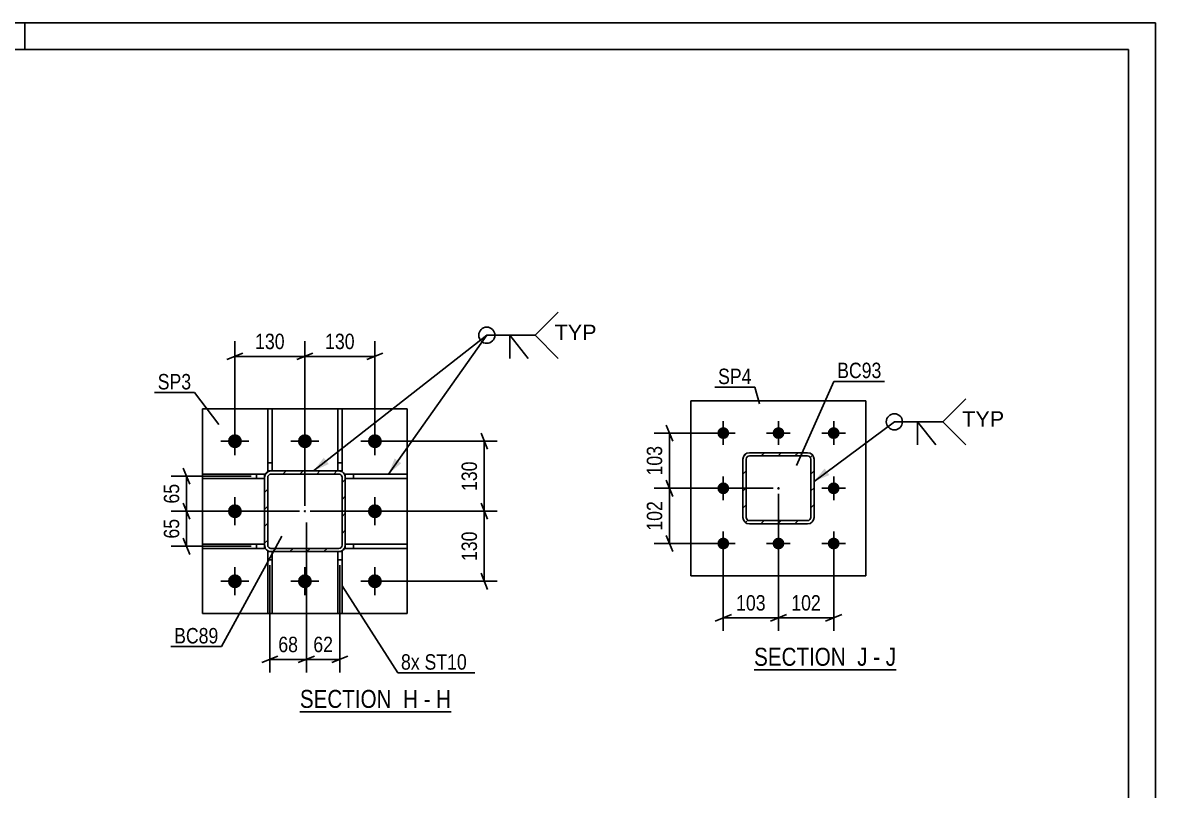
# Model space of a CAD drawing. Header units: millimetres. Extents: x -94 to 747, y -29 to 565.
# Drawn here: x 536.2 to 746.6, y 422.3 to 564.8 of the extents above; entities that cross this region are included whole.
import ezdxf

# ---------------------------------------------------------------- set-up
doc = ezdxf.new("R2010")
doc.units = ezdxf.units.MM
doc.linetypes.add('DXK_LINE_DOT2', pattern=[3.9198, 1.9599, -1.9599])
doc.linetypes.add('DXK_LINE_DOT3', pattern=[5.9187, 2.979, -0.9799, 0.9799, -0.9799])
doc.styles.add('Arial', font='ARIAL.TTF', dxfattribs={"height": 0.2})
doc.styles.add('Arial Narrow', font='ARIALN.TTF', dxfattribs={"height": 0.2})

# ---------------------------------------------------------------- blocks, each defined once
blk = doc.blocks.new('Unknown-708339396-24170')
at = {"color": 5, "linetype": 'Continuous'}
for p, q in [((746.57, 564.81), (-94.43, 564.81)), ((536.57, 559.81), (536.57, 564.81)), ((746.57, -29.19), (746.57, 564.81)), ((741.57, 559.81), (-89.43, 559.81)), ((741.57, -24.19), (741.57, 559.81))]:
    blk.add_line(p, q, dxfattribs=at)
blk = doc.blocks.new('Unknown-708339396-19 - 37766')
at = {"color": 6, "linetype": 'Continuous'}
blk.add_line((587.68, 436.84), (615.75, 436.84), dxfattribs=at)
at = {"color": 0, "linetype": 'Continuous'}
blk.add_wipeout([(605.79, 437.59), (605.79, 441.09), (587.68, 441.09), (587.68, 437.59)], dxfattribs=at)
at = {"color": 7, "linetype": 'Continuous', "style": 'Arial Narrow'}
blk.add_text('SECTION ', height=3.34, dxfattribs=at).set_placement((587.68, 437.59))
at = {"color": 0, "linetype": 'Continuous'}
blk.add_wipeout([(609.61, 437.59), (609.61, 441.09), (606.84, 441.09), (606.84, 437.59)], dxfattribs=at)
at = {"color": 7, "linetype": 'Continuous', "style": 'Arial Narrow'}
blk.add_text('H', height=3.34, dxfattribs=at).set_placement((606.84, 437.59))
at = {"color": 0, "linetype": 'Continuous'}
blk.add_wipeout([(611.93, 437.59), (611.93, 441.09), (610.66, 441.09), (610.66, 437.59)], dxfattribs=at)
at = {"color": 7, "linetype": 'Continuous', "style": 'Arial Narrow'}
blk.add_text('-', height=3.34, dxfattribs=at).set_placement((610.66, 437.59))
at = {"color": 0, "linetype": 'Continuous'}
blk.add_wipeout([(615.75, 437.59), (615.75, 441.09), (612.98, 441.09), (612.98, 437.59)], dxfattribs=at)
at = {"color": 7, "linetype": 'Continuous', "style": 'Arial Narrow'}
blk.add_text('H', height=3.34, dxfattribs=at).set_placement((612.98, 437.59))
blk = doc.blocks.new('Unknown-708339396-20 - 39143')
at = {"color": 6, "linetype": 'Continuous'}
blk.add_line((672.04, 444.66), (698.41, 444.66), dxfattribs=at)
at = {"color": 0, "linetype": 'Continuous'}
blk.add_wipeout([(690.15, 445.41), (690.15, 448.91), (672.04, 448.91), (672.04, 445.41)], dxfattribs=at)
at = {"color": 7, "linetype": 'Continuous', "style": 'Arial Narrow'}
blk.add_text('SECTION ', height=3.34, dxfattribs=at).set_placement((672.04, 445.41))
at = {"color": 0, "linetype": 'Continuous'}
blk.add_wipeout([(693.12, 445.41), (693.12, 448.91), (691.2, 448.91), (691.2, 445.41)], dxfattribs=at)
at = {"color": 7, "linetype": 'Continuous', "style": 'Arial Narrow'}
blk.add_text('J', height=3.34, dxfattribs=at).set_placement((691.2, 445.41))
at = {"color": 0, "linetype": 'Continuous'}
blk.add_wipeout([(695.44, 445.41), (695.44, 448.91), (694.17, 448.91), (694.17, 445.41)], dxfattribs=at)
at = {"color": 7, "linetype": 'Continuous', "style": 'Arial Narrow'}
blk.add_text('-', height=3.34, dxfattribs=at).set_placement((694.17, 445.41))
at = {"color": 0, "linetype": 'Continuous'}
blk.add_wipeout([(698.41, 445.41), (698.41, 448.91), (696.49, 448.91), (696.49, 445.41)], dxfattribs=at)
at = {"color": 7, "linetype": 'Continuous', "style": 'Arial Narrow'}
blk.add_text('J', height=3.34, dxfattribs=at).set_placement((696.49, 445.41))
blk = doc.blocks.new('Part-708339396-37838 - 37766')
at = {"color": 2, "linetype": 'Continuous'}
for p, q in [((569.61, 481), (581.11, 481)), ((569.61, 480.2), (569.61, 481)), ((581.11, 480.2), (569.61, 480.2)), ((581.11, 481), (581.11, 480.4))]:
    blk.add_line(p, q, dxfattribs=at)
at = {"color": 7, "linetype": 'DXK_LINE_DOT2'}
for p, q in [((579.61, 480.2), (579.61, 481)), ((581.11, 480.4), (581.11, 480.2))]:
    blk.add_line(p, q, dxfattribs=at)
blk = doc.blocks.new('Part-708339396-37841 - 37766')
at = {"color": 2, "linetype": 'Continuous'}
for p, q in [((596.11, 468), (607.61, 468)), ((596.11, 467.8), (596.11, 467.2)), ((607.61, 467.2), (596.11, 467.2)), ((607.61, 468), (607.61, 467.2))]:
    blk.add_line(p, q, dxfattribs=at)
at = {"color": 7, "linetype": 'DXK_LINE_DOT2'}
for p, q in [((596.11, 468), (596.11, 467.8)), ((597.61, 467.2), (597.61, 468))]:
    blk.add_line(p, q, dxfattribs=at)
blk = doc.blocks.new('Part-708339396-37793 - 37766')
at = {"linetype": 'Continuous'}
h = blk.add_hatch(dxfattribs=at)
h.set_pattern_fill('', scale=0.7, style=0, pattern_type=0)
h.set_pattern_definition([(45, (595.3646, 466.6955), (-1.57154, 1.57154), [])])
h.paths.add_polyline_path([(594.91, 466.6), (595.36, 466.7), (595.75, 466.96), (596.01, 467.34), (596.11, 467.8), (596.11, 480.4), (596.01, 480.86), (595.75, 481.25), (595.36, 481.51), (594.91, 481.6), (582.31, 481.6), (581.85, 481.51), (581.46, 481.25), (581.2, 480.86), (581.11, 480.4), (581.11, 467.8), (581.2, 467.34), (581.46, 466.96), (581.85, 466.7), (582.31, 466.6)])
h.paths.add_polyline_path([(582.31, 467.2), (582.08, 467.25), (581.88, 467.38), (581.75, 467.57), (581.71, 467.8), (581.71, 480.4), (581.75, 480.63), (581.88, 480.83), (582.08, 480.96), (582.31, 481), (594.91, 481), (595.14, 480.96), (595.33, 480.83), (595.46, 480.63), (595.51, 480.4), (595.51, 467.8), (595.46, 467.57), (595.33, 467.38), (595.14, 467.25), (594.91, 467.2)])
blk.add_hatch(color=246, dxfattribs=at).paths.add_polyline_path([(588.61, 474, -1), (588.61, 474.2, -1)])
at = {"color": 7, "linetype": 'DXK_LINE_DOT2'}
for p, q in [((581.11, 480.4), (581.2, 480.86)), ((581.11, 480.4), (581.11, 467.8)), ((581.75, 480.63), (581.71, 480.4)), ((581.71, 467.8), (581.71, 480.4)), ((581.88, 480.83), (581.75, 480.63)), ((581.85, 481.51), (582.31, 481.6)), ((582.08, 480.96), (581.88, 480.83)), ((582.31, 481), (582.08, 480.96)), ((594.91, 481.6), (582.31, 481.6)), ((582.31, 481), (594.91, 481)), ((594.91, 481.6), (595.36, 481.51)), ((595.14, 480.96), (594.91, 481)), ((595.33, 480.83), (595.14, 480.96)), ((595.46, 480.63), (595.33, 480.83)), ((595.51, 480.4), (595.46, 480.63)), ((595.51, 467.8), (595.51, 480.4)), ((596.01, 480.86), (596.11, 480.4)), ((596.11, 467.8), (596.11, 480.4)), ((581.2, 467.34), (581.11, 467.8)), ((581.71, 467.8), (581.75, 467.57)), ((581.75, 467.57), (581.88, 467.38)), ((581.88, 467.38), (582.08, 467.25)), ((582.08, 467.25), (582.31, 467.2)), ((582.31, 467.2), (594.91, 467.2)), ((594.91, 467.2), (595.14, 467.25)), ((595.14, 467.25), (595.33, 467.38)), ((595.33, 467.38), (595.46, 467.57)), ((595.46, 467.57), (595.51, 467.8)), ((596.11, 467.8), (596.01, 467.34)), ((582.31, 466.6), (581.85, 466.7)), ((594.91, 466.6), (582.31, 466.6)), ((595.36, 466.7), (594.91, 466.6))]:
    blk.add_line(p, q, dxfattribs=at)
at = {"color": 2, "linetype": 'Continuous'}
for p, q in [((581.2, 480.86), (581.11, 480.4)), ((581.11, 480.4), (581.11, 480.4)), ((581.11, 467.8), (581.11, 480.4)), ((581.71, 480.4), (581.75, 480.63)), ((581.71, 480.4), (581.71, 480.4)), ((581.71, 467.8), (581.71, 480.4)), ((581.75, 480.63), (581.88, 480.83)), ((582.31, 481.6), (581.85, 481.51)), ((581.88, 480.83), (582.08, 480.96)), ((582.08, 480.96), (582.31, 481)), ((582.31, 481.6), (582.31, 481.6)), ((582.31, 481.6), (594.91, 481.6)), ((582.31, 481), (582.31, 481)), ((582.31, 481), (594.91, 481)), ((594.91, 481.6), (594.91, 481.6)), ((595.36, 481.51), (594.91, 481.6)), ((594.91, 481), (594.91, 481)), ((594.91, 481), (595.14, 480.96)), ((595.14, 480.96), (595.33, 480.83)), ((595.33, 480.83), (595.46, 480.63)), ((595.46, 480.63), (595.51, 480.4)), ((595.51, 480.4), (595.51, 480.4)), ((595.51, 467.8), (595.51, 480.4)), ((596.11, 480.4), (596.01, 480.86)), ((596.11, 480.4), (596.11, 480.4)), ((596.11, 467.8), (596.11, 480.4)), ((581.11, 467.8), (581.11, 467.8)), ((581.11, 467.8), (581.2, 467.34)), ((581.71, 467.8), (581.71, 467.8)), ((581.75, 467.57), (581.71, 467.8)), ((581.88, 467.38), (581.75, 467.57)), ((582.08, 467.25), (581.88, 467.38)), ((582.31, 467.2), (582.08, 467.25)), ((582.31, 467.2), (582.31, 467.2)), ((582.31, 467.2), (594.91, 467.2)), ((595.14, 467.25), (594.91, 467.2)), ((594.91, 467.2), (594.91, 467.2)), ((595.33, 467.38), (595.14, 467.25)), ((595.46, 467.57), (595.33, 467.38)), ((595.51, 467.8), (595.46, 467.57)), ((595.51, 467.8), (595.51, 467.8)), ((596.01, 467.34), (596.11, 467.8)), ((596.11, 467.8), (596.11, 467.8)), ((581.85, 466.7), (582.31, 466.6)), ((582.31, 466.6), (582.31, 466.6)), ((582.31, 466.6), (594.91, 466.6)), ((594.91, 466.6), (595.36, 466.7)), ((594.91, 466.6), (594.91, 466.6))]:
    blk.add_line(p, q, dxfattribs=at)
at = {"color": 7, "linetype": 'DXK_LINE_DOT3'}
blk.add_line((588.61, 474.1), (588.61, 474.1), dxfattribs=at)
at = {"color": 246, "linetype": 'DXK_LINE_DOT2'}
blk.add_line((588.61, 474.1), (588.61, 474.1), dxfattribs=at)
at = {"color": 246, "linetype": 'Continuous'}
blk.add_circle((588.61, 474.1), 0.1, dxfattribs=at)
at = {"color": 7, "linetype": 'DXK_LINE_DOT2'}
for centre, start, end in [((582.31, 480.4), 112.5, 157.5), ((594.91, 480.4), 22.5, 67.5), ((582.31, 467.8), 202.5, 247.5), ((594.91, 467.8), 292.5, 337.5)]:
    blk.add_arc(centre, 1.2, start, end, dxfattribs=at)
at = {"color": 2, "linetype": 'Continuous'}
for centre, start, end in [((582.31, 480.4), 112.5, 157.5), ((594.91, 480.4), 22.5, 67.5), ((582.31, 467.8), 202.5, 247.5), ((594.91, 467.8), 292.5, 337.5)]:
    blk.add_arc(centre, 1.2, start, end, dxfattribs=at)
blk = doc.blocks.new('Part-708339396-37843 - 37766')
at = {"color": 2, "linetype": 'Continuous'}
for p, q in [((594.71, 493.1), (594.71, 481.6)), ((594.71, 493.1), (595.51, 493.1)), ((595.51, 493.1), (595.51, 481.6)), ((595.51, 481.6), (594.91, 481.6))]:
    blk.add_line(p, q, dxfattribs=at)
at = {"color": 7, "linetype": 'DXK_LINE_DOT2'}
for p, q in [((594.71, 483.1), (595.51, 483.1)), ((594.91, 481.6), (594.71, 481.6))]:
    blk.add_line(p, q, dxfattribs=at)
blk = doc.blocks.new('Part-708339396-37795 - 37766')
at = {"color": 2, "linetype": 'Continuous'}
for p, q in [((569.61, 455.1), (569.61, 493.1)), ((569.61, 493.1), (607.61, 493.1)), ((607.61, 493.1), (607.61, 455.1)), ((607.61, 455.1), (569.61, 455.1))]:
    blk.add_line(p, q, dxfattribs=at)
blk = doc.blocks.new('Part-708339396-37839 - 37766')
at = {"color": 2, "linetype": 'Continuous'}
for p, q in [((569.61, 468), (581.11, 468)), ((569.61, 467.2), (569.61, 468)), ((581.11, 467.2), (569.61, 467.2)), ((581.11, 467.8), (581.11, 467.2))]:
    blk.add_line(p, q, dxfattribs=at)
at = {"color": 7, "linetype": 'DXK_LINE_DOT2'}
for p, q in [((579.61, 467.2), (579.61, 468)), ((581.11, 468), (581.11, 467.8))]:
    blk.add_line(p, q, dxfattribs=at)
blk = doc.blocks.new('Part-708339396-37840 - 37766')
at = {"color": 2, "linetype": 'Continuous'}
for p, q in [((596.11, 481), (596.11, 480.4)), ((596.11, 481), (607.61, 481)), ((607.61, 480.2), (596.11, 480.2)), ((607.61, 481), (607.61, 480.2))]:
    blk.add_line(p, q, dxfattribs=at)
at = {"color": 7, "linetype": 'DXK_LINE_DOT2'}
for p, q in [((596.11, 480.4), (596.11, 480.2)), ((597.61, 480.2), (597.61, 481))]:
    blk.add_line(p, q, dxfattribs=at)
blk = doc.blocks.new('Part-708339396-37842 - 37766')
at = {"color": 2, "linetype": 'Continuous'}
for p, q in [((581.71, 493.1), (581.71, 481.6)), ((581.71, 493.1), (582.51, 493.1)), ((582.51, 493.1), (582.51, 481.6)), ((581.71, 481.6), (582.31, 481.6))]:
    blk.add_line(p, q, dxfattribs=at)
at = {"color": 7, "linetype": 'DXK_LINE_DOT2'}
for p, q in [((581.71, 483.1), (582.51, 483.1)), ((582.51, 481.6), (581.71, 481.6))]:
    blk.add_line(p, q, dxfattribs=at)
blk = doc.blocks.new('Part-708339396-37844 - 37766')
at = {"color": 2, "linetype": 'Continuous'}
for p, q in [((581.71, 466.6), (582.31, 466.6)), ((581.71, 455.1), (581.71, 466.6)), ((582.51, 466.6), (582.51, 455.1)), ((582.51, 455.1), (581.71, 455.1))]:
    blk.add_line(p, q, dxfattribs=at)
at = {"color": 7, "linetype": 'DXK_LINE_DOT2'}
for p, q in [((582.51, 466.6), (581.71, 466.6)), ((581.71, 465.1), (582.51, 465.1))]:
    blk.add_line(p, q, dxfattribs=at)
blk = doc.blocks.new('Part-708339396-37845 - 37766')
at = {"color": 2, "linetype": 'Continuous'}
for p, q in [((594.71, 455.1), (594.71, 466.6)), ((595.51, 466.6), (594.91, 466.6)), ((595.51, 466.6), (595.51, 455.1)), ((595.51, 455.1), (594.71, 455.1))]:
    blk.add_line(p, q, dxfattribs=at)
at = {"color": 7, "linetype": 'DXK_LINE_DOT2'}
for p, q in [((594.71, 466.6), (594.91, 466.6)), ((594.71, 465.1), (595.51, 465.1))]:
    blk.add_line(p, q, dxfattribs=at)
blk = doc.blocks.new('Bolt-708339396-37882 - 37766')
at = {"linetype": 'Continuous'}
for points in [[(575.61, 485.8, -1), (575.61, 488.4, -1)], [(588.61, 485.8, -1), (588.61, 488.4, -1)], [(601.61, 485.8, -1), (601.61, 488.4, -1)], [(575.61, 472.8, -1), (575.61, 475.4, -1)], [(601.61, 472.8, -1), (601.61, 475.4, -1)], [(575.61, 459.8, -1), (575.61, 462.4, -1)], [(588.61, 459.8, -1), (588.61, 462.4, -1)], [(601.61, 459.8, -1), (601.61, 462.4, -1)]]:
    blk.add_hatch(color=1, dxfattribs=at).paths.add_polyline_path(points)
at = {"color": 1, "linetype": 'Continuous'}
for p, q in [((575.61, 484.5), (575.61, 489.7)), ((588.61, 484.5), (588.61, 489.7)), ((601.61, 484.5), (601.61, 489.7)), ((578.21, 487.1), (573.01, 487.1)), ((591.21, 487.1), (586.01, 487.1)), ((604.21, 487.1), (599.01, 487.1)), ((575.61, 471.5), (575.61, 476.7)), ((601.61, 471.5), (601.61, 476.7)), ((578.21, 474.1), (573.01, 474.1)), ((604.21, 474.1), (599.01, 474.1)), ((575.61, 458.5), (575.61, 463.7)), ((588.61, 458.5), (588.61, 463.7)), ((601.61, 458.5), (601.61, 463.7)), ((578.21, 461.1), (573.01, 461.1)), ((591.21, 461.1), (586.01, 461.1)), ((604.21, 461.1), (599.01, 461.1))]:
    blk.add_line(p, q, dxfattribs=at)
blk = doc.blocks.new('Part-708339396-39175 - 39143')
at = {"color": 2, "linetype": 'Continuous'}
for p, q in [((660.32, 462.11), (660.32, 494.61)), ((660.32, 494.61), (692.82, 494.61)), ((692.82, 462.11), (692.82, 494.61)), ((660.32, 462.11), (692.82, 462.11))]:
    blk.add_line(p, q, dxfattribs=at)
blk = doc.blocks.new('Part-708339396-39152 - 39143')
at = {"linetype": 'Continuous'}
h = blk.add_hatch(dxfattribs=at)
h.set_pattern_fill('', scale=0.7, style=0, pattern_type=0)
h.set_pattern_definition([(45, (670.7112, 484.8693), (-1.57154, 1.57154), [])])
h.paths.add_polyline_path([(671.17, 484.96), (670.71, 484.87), (670.32, 484.61), (670.06, 484.22), (669.97, 483.76), (669.97, 472.96), (670.06, 472.5), (670.32, 472.11), (670.71, 471.85), (671.17, 471.76), (681.97, 471.76), (682.43, 471.85), (682.82, 472.11), (683.08, 472.5), (683.17, 472.96), (683.17, 483.76), (683.08, 484.22), (682.82, 484.61), (682.43, 484.87), (681.97, 484.96)])
h.paths.add_polyline_path([(681.97, 484.36), (682.2, 484.31), (682.39, 484.18), (682.52, 483.99), (682.57, 483.76), (682.57, 472.96), (682.52, 472.73), (682.39, 472.54), (682.2, 472.41), (681.97, 472.36), (671.17, 472.36), (670.94, 472.41), (670.75, 472.54), (670.62, 472.73), (670.57, 472.96), (670.57, 483.76), (670.62, 483.99), (670.75, 484.18), (670.94, 484.31), (671.17, 484.36)])
blk.add_hatch(color=246, dxfattribs=at).paths.add_polyline_path([(676.57, 478.26, -1), (676.57, 478.46, -1)])
at = {"color": 7, "linetype": 'DXK_LINE_DOT2'}
for p, q in [((669.97, 483.76), (670.06, 484.22)), ((670.62, 483.99), (670.57, 483.76)), ((670.75, 484.18), (670.62, 483.99)), ((670.71, 484.87), (671.17, 484.96)), ((670.94, 484.31), (670.75, 484.18)), ((671.17, 484.36), (670.94, 484.31)), ((671.17, 484.96), (681.97, 484.96)), ((671.17, 484.36), (681.97, 484.36)), ((681.97, 484.96), (682.43, 484.87)), ((682.2, 484.31), (681.97, 484.36)), ((682.39, 484.18), (682.2, 484.31)), ((682.52, 483.99), (682.39, 484.18)), ((682.57, 483.76), (682.52, 483.99)), ((683.08, 484.22), (683.17, 483.76)), ((669.97, 472.96), (669.97, 483.76)), ((670.57, 483.76), (670.57, 472.96)), ((682.57, 472.96), (682.57, 483.76)), ((683.17, 472.96), (683.17, 483.76)), ((670.06, 472.5), (669.97, 472.96)), ((670.57, 472.96), (670.62, 472.73)), ((670.62, 472.73), (670.75, 472.54)), ((671.17, 471.76), (670.71, 471.85)), ((670.75, 472.54), (670.94, 472.41)), ((670.94, 472.41), (671.17, 472.36)), ((671.17, 472.36), (681.97, 472.36)), ((671.17, 471.76), (681.97, 471.76)), ((681.97, 472.36), (682.2, 472.41)), ((682.43, 471.85), (681.97, 471.76)), ((682.2, 472.41), (682.39, 472.54)), ((682.39, 472.54), (682.52, 472.73)), ((682.52, 472.73), (682.57, 472.96)), ((683.17, 472.96), (683.08, 472.5))]:
    blk.add_line(p, q, dxfattribs=at)
at = {"color": 2, "linetype": 'Continuous'}
for p, q in [((670.06, 484.22), (669.97, 483.76)), ((670.57, 483.76), (670.62, 483.99)), ((670.62, 483.99), (670.75, 484.18)), ((671.17, 484.96), (670.71, 484.87)), ((670.75, 484.18), (670.94, 484.31)), ((670.94, 484.31), (671.17, 484.36)), ((671.17, 484.96), (681.97, 484.96)), ((671.17, 484.36), (681.97, 484.36)), ((682.43, 484.87), (681.97, 484.96)), ((681.97, 484.36), (682.2, 484.31)), ((682.2, 484.31), (682.39, 484.18)), ((682.39, 484.18), (682.52, 483.99)), ((682.52, 483.99), (682.57, 483.76)), ((683.17, 483.76), (683.08, 484.22)), ((669.97, 472.96), (669.97, 483.76)), ((670.57, 472.96), (670.57, 483.76)), ((682.57, 472.96), (682.57, 483.76)), ((683.17, 472.96), (683.17, 483.76)), ((669.97, 472.96), (670.06, 472.5)), ((670.62, 472.73), (670.57, 472.96)), ((670.75, 472.54), (670.62, 472.73)), ((670.71, 471.85), (671.17, 471.76)), ((670.94, 472.41), (670.75, 472.54)), ((671.17, 472.36), (670.94, 472.41)), ((671.17, 472.36), (681.97, 472.36)), ((671.17, 471.76), (681.97, 471.76)), ((682.2, 472.41), (681.97, 472.36)), ((681.97, 471.76), (682.43, 471.85)), ((682.39, 472.54), (682.2, 472.41)), ((682.52, 472.73), (682.39, 472.54)), ((682.57, 472.96), (682.52, 472.73)), ((683.08, 472.5), (683.17, 472.96))]:
    blk.add_line(p, q, dxfattribs=at)
at = {"color": 7, "linetype": 'DXK_LINE_DOT3'}
blk.add_line((676.57, 478.36), (676.57, 478.36), dxfattribs=at)
at = {"color": 246, "linetype": 'DXK_LINE_DOT2'}
blk.add_line((676.57, 478.36), (676.57, 478.36), dxfattribs=at)
at = {"color": 246, "linetype": 'Continuous'}
blk.add_circle((676.57, 478.36), 0.1, dxfattribs=at)
at = {"color": 7, "linetype": 'DXK_LINE_DOT2'}
for centre, start, end in [((671.17, 483.76), 112.5, 157.5), ((681.97, 483.76), 22.5, 67.5), ((671.17, 472.96), 202.5, 247.5), ((681.97, 472.96), 292.5, 337.5)]:
    blk.add_arc(centre, 1.2, start, end, dxfattribs=at)
at = {"color": 2, "linetype": 'Continuous'}
for centre, start, end in [((671.17, 483.76), 112.5, 157.5), ((681.97, 483.76), 22.5, 67.5), ((671.17, 472.96), 202.5, 247.5), ((681.97, 472.96), 292.5, 337.5)]:
    blk.add_arc(centre, 1.2, start, end, dxfattribs=at)
blk = doc.blocks.new('Bolt-708339396-39262 - 39143')
at = {"linetype": 'Continuous'}
for points in [[(666.32, 489.71, -1), (666.32, 487.51, -1)], [(676.57, 489.71, -1), (676.57, 487.51, -1)], [(686.82, 489.71, -1), (686.82, 487.51, -1)], [(666.32, 479.46, -1), (666.32, 477.26, -1)], [(686.82, 479.46, -1), (686.82, 477.26, -1)], [(666.32, 469.21, -1), (666.32, 467.01, -1)], [(676.57, 469.21, -1), (676.57, 467.01, -1)], [(686.82, 469.21, -1), (686.82, 467.01, -1)]]:
    blk.add_hatch(color=1, dxfattribs=at).paths.add_polyline_path(points)
at = {"color": 1, "linetype": 'Continuous'}
for p, q in [((666.32, 486.41), (666.32, 490.81)), ((676.57, 486.41), (676.57, 490.81)), ((686.82, 486.41), (686.82, 490.81)), ((664.12, 488.61), (668.52, 488.61)), ((674.37, 488.61), (678.77, 488.61)), ((684.62, 488.61), (689.02, 488.61)), ((666.32, 476.16), (666.32, 480.56)), ((686.82, 476.16), (686.82, 480.56)), ((664.12, 478.36), (668.52, 478.36)), ((684.62, 478.36), (689.02, 478.36)), ((666.32, 465.91), (666.32, 470.31)), ((676.57, 465.91), (676.57, 470.31)), ((686.82, 465.91), (686.82, 470.31)), ((664.12, 468.11), (668.52, 468.11)), ((674.37, 468.11), (678.77, 468.11)), ((684.62, 468.11), (689.02, 468.11))]:
    blk.add_line(p, q, dxfattribs=at)
blk = doc.blocks.new('StraightDimension-708339396-37992 - 37766')
at = {"color": 7, "linetype": 'Continuous'}
for p, q in [((588.88, 472.01), (588.88, 444.19)), ((595.11, 464.1), (595.11, 444.19)), ((587.38, 445.99), (590.38, 447.19)), ((588.88, 446.59), (595.11, 446.59)), ((596.61, 447.19), (593.61, 445.99))]:
    blk.add_line(p, q, dxfattribs=at)
at = {"color": 0}
blk.add_wipeout([(594.42, 447.34), (594.42, 451.54), (589.57, 451.54), (589.57, 447.34)], dxfattribs=at)
at = {"color": 3, "style": 'Arial Narrow'}
blk.add_text('62', height=2.863, dxfattribs=at).set_placement((590.17, 447.94))
blk = doc.blocks.new('StraightDimension-708339396-37983 - 37766')
at = {"color": 7, "linetype": 'Continuous'}
for p, q in [((566.01, 482.1), (567.21, 479.1)), ((578.61, 480.6), (563.76, 480.6)), ((566.61, 474.1), (566.61, 480.6)), ((567.21, 472.6), (566.01, 475.6)), ((587.61, 474.1), (563.76, 474.1))]:
    blk.add_line(p, q, dxfattribs=at)
at = {"color": 0}
blk.add_wipeout([(565.86, 479.78), (561.66, 479.78), (561.66, 474.93), (565.86, 474.93)], dxfattribs=at)
at = {"color": 3, "style": 'Arial Narrow'}
blk.add_text('65', height=2.863, rotation=90.0002, dxfattribs=at).set_placement((565.26, 475.53))
blk = doc.blocks.new('StraightDimension-708339396-37984 - 37766')
at = {"color": 7, "linetype": 'Continuous'}
for p, q in [((566.01, 475.6), (567.21, 472.6)), ((587.61, 474.1), (563.76, 474.1)), ((566.61, 467.6), (566.61, 474.1)), ((578.61, 467.6), (563.76, 467.6)), ((567.21, 466.1), (566.01, 469.1))]:
    blk.add_line(p, q, dxfattribs=at)
at = {"color": 0}
blk.add_wipeout([(565.86, 473.28), (561.66, 473.28), (561.66, 468.43), (565.86, 468.43)], dxfattribs=at)
at = {"color": 3, "style": 'Arial Narrow'}
blk.add_text('65', height=2.863, rotation=90.0002, dxfattribs=at).set_placement((565.26, 469.03))
blk = doc.blocks.new('StraightDimension-708339396-37993 - 37766')
at = {"color": 7, "linetype": 'Continuous'}
for p, q in [((588.88, 472.01), (588.88, 444.19)), ((582.11, 464.1), (582.11, 444.19)), ((580.61, 445.99), (583.61, 447.19)), ((582.11, 446.59), (588.88, 446.59)), ((590.38, 447.19), (587.38, 445.99))]:
    blk.add_line(p, q, dxfattribs=at)
at = {"color": 0}
blk.add_wipeout([(587.92, 447.34), (587.92, 451.54), (583.07, 451.54), (583.07, 447.34)], dxfattribs=at)
at = {"color": 3, "style": 'Arial Narrow'}
blk.add_text('68', height=2.863, dxfattribs=at).set_placement((583.67, 447.94))
blk = doc.blocks.new('StraightDimension-708339396-46465 - 37766')
at = {"color": 7, "linetype": 'Continuous'}
for p, q in [((575.61, 488.1), (575.61, 505.7)), ((588.61, 475.1), (588.61, 505.7)), ((577.11, 503.45), (574.11, 502.25)), ((575.61, 502.85), (588.61, 502.85)), ((587.11, 502.25), (590.11, 503.45))]:
    blk.add_line(p, q, dxfattribs=at)
at = {"color": 0}
blk.add_wipeout([(585.45, 503.6), (585.45, 507.8), (578.76, 507.8), (578.76, 503.6)], dxfattribs=at)
at = {"color": 3, "style": 'Arial Narrow'}
blk.add_text('130', height=2.863, dxfattribs=at).set_placement((579.36, 504.2))
blk = doc.blocks.new('StraightDimension-708339396-46467 - 37766')
at = {"color": 7, "linetype": 'Continuous'}
for p, q in [((588.61, 475.1), (588.61, 505.7)), ((601.61, 488.1), (601.61, 505.7)), ((590.11, 503.45), (587.11, 502.25)), ((588.61, 502.85), (601.61, 502.85)), ((600.11, 502.25), (603.11, 503.45))]:
    blk.add_line(p, q, dxfattribs=at)
at = {"color": 0}
blk.add_wipeout([(598.45, 503.6), (598.45, 507.8), (591.76, 507.8), (591.76, 503.6)], dxfattribs=at)
at = {"color": 3, "style": 'Arial Narrow'}
blk.add_text('130', height=2.863, dxfattribs=at).set_placement((592.36, 504.2))
blk = doc.blocks.new('StraightDimension-708339396-46469 - 37766')
at = {"color": 7, "linetype": 'Continuous'}
for p, q in [((622.52, 472.6), (621.32, 475.6)), ((589.61, 474.1), (624.32, 474.1)), ((621.92, 461.1), (621.92, 474.1)), ((602.61, 461.1), (624.32, 461.1)), ((621.32, 462.6), (622.52, 459.6))]:
    blk.add_line(p, q, dxfattribs=at)
at = {"color": 0}
blk.add_wipeout([(621.17, 470.95), (616.97, 470.95), (616.97, 464.26), (621.17, 464.26)], dxfattribs=at)
at = {"color": 3, "style": 'Arial Narrow'}
blk.add_text('130', height=2.863, rotation=90.0002, dxfattribs=at).set_placement((620.57, 464.86))
blk = doc.blocks.new('StraightDimension-708339396-46471 - 37766')
at = {"color": 7, "linetype": 'Continuous'}
for p, q in [((622.52, 485.6), (621.32, 488.6)), ((602.61, 487.1), (624.32, 487.1)), ((621.92, 474.1), (621.92, 487.1)), ((621.32, 475.6), (622.52, 472.6)), ((589.61, 474.1), (624.32, 474.1))]:
    blk.add_line(p, q, dxfattribs=at)
at = {"color": 0}
blk.add_wipeout([(621.17, 483.95), (616.97, 483.95), (616.97, 477.26), (621.17, 477.26)], dxfattribs=at)
at = {"color": 3, "style": 'Arial Narrow'}
blk.add_text('130', height=2.863, rotation=90.0002, dxfattribs=at).set_placement((620.57, 477.86))
blk = doc.blocks.new('StraightDimension-708339396-46487 - 39143')
at = {"color": 7, "linetype": 'Continuous'}
for p, q in [((676.57, 477.36), (676.57, 451.91)), ((666.32, 467.11), (666.32, 451.91)), ((664.82, 453.71), (667.82, 454.91)), ((678.07, 454.91), (675.07, 453.71)), ((666.32, 454.31), (676.57, 454.31))]:
    blk.add_line(p, q, dxfattribs=at)
at = {"color": 0}
blk.add_wipeout([(674.79, 455.06), (674.79, 459.26), (668.1, 459.26), (668.1, 455.06)], dxfattribs=at)
at = {"color": 3, "style": 'Arial Narrow'}
blk.add_text('103', height=2.863, dxfattribs=at).set_placement((668.7, 455.66))
blk = doc.blocks.new('StraightDimension-708339396-46489 - 39143')
at = {"color": 7, "linetype": 'Continuous'}
for p, q in [((676.57, 477.36), (676.57, 451.91)), ((686.82, 467.11), (686.82, 451.91)), ((675.07, 453.71), (678.07, 454.91)), ((688.32, 454.91), (685.32, 453.71)), ((676.57, 454.31), (686.82, 454.31))]:
    blk.add_line(p, q, dxfattribs=at)
at = {"color": 0}
blk.add_wipeout([(685.04, 455.06), (685.04, 459.26), (678.35, 459.26), (678.35, 455.06)], dxfattribs=at)
at = {"color": 3, "style": 'Arial Narrow'}
blk.add_text('102', height=2.863, dxfattribs=at).set_placement((678.95, 455.66))
blk = doc.blocks.new('StraightDimension-708339396-46491 - 39143')
at = {"color": 7, "linetype": 'Continuous'}
for p, q in [((655.72, 479.86), (656.92, 476.86)), ((675.57, 478.36), (653.47, 478.36)), ((656.32, 468.11), (656.32, 478.36)), ((656.92, 466.61), (655.72, 469.61)), ((665.32, 468.11), (653.47, 468.11))]:
    blk.add_line(p, q, dxfattribs=at)
at = {"color": 0}
blk.add_wipeout([(655.57, 476.58), (651.37, 476.58), (651.37, 469.89), (655.57, 469.89)], dxfattribs=at)
at = {"color": 3, "style": 'Arial Narrow'}
blk.add_text('102', height=2.863, rotation=90.0002, dxfattribs=at).set_placement((654.97, 470.49))
blk = doc.blocks.new('StraightDimension-708339396-46493 - 39143')
at = {"color": 7, "linetype": 'Continuous'}
for p, q in [((665.32, 488.61), (653.47, 488.61)), ((655.72, 490.11), (656.92, 487.11)), ((656.32, 478.36), (656.32, 488.61)), ((656.92, 476.86), (655.72, 479.86)), ((675.57, 478.36), (653.47, 478.36))]:
    blk.add_line(p, q, dxfattribs=at)
at = {"color": 0}
blk.add_wipeout([(655.57, 486.83), (651.37, 486.83), (651.37, 480.14), (655.57, 480.14)], dxfattribs=at)
at = {"color": 3, "style": 'Arial Narrow'}
blk.add_text('103', height=2.863, rotation=90.0002, dxfattribs=at).set_placement((654.97, 480.74))
blk = doc.blocks.new('Mark-708339396-38007 - 37766')
at = {"color": 0}
blk.add_wipeout([(567.49, 496.72), (567.49, 499.72), (561.27, 499.72), (561.27, 496.72)], dxfattribs=at)
blk.add_wipeout([(567.49, 496.72), (567.49, 499.72), (561.27, 499.72), (561.27, 496.72)], dxfattribs=at)
at = {"color": 30, "linetype": 'Continuous'}
for p in [(560.67, 496.12), (572.61, 490.19)]:
    blk.add_line(p, (568.09, 496.12), dxfattribs=at)
at = {"color": 3, "style": 'Arial Narrow'}
blk.add_text('SP3', height=2.863, dxfattribs=at).set_placement((561.27, 496.72))
blk = doc.blocks.new('MarkSet-708339396-37965 - 37766')
at = {"color": 0}
blk.add_wipeout([(609.93, 444.69), (609.93, 447.69), (606.46, 447.69), (606.46, 444.69)], dxfattribs=at)
blk.add_wipeout([(609.93, 444.69), (609.93, 447.69), (606.46, 447.69), (606.46, 444.69)], dxfattribs=at)
at = {"color": 30, "linetype": 'Continuous'}
blk.add_line((595.51, 460.27), (605.86, 444.09), dxfattribs=at)
at = {"color": 0}
blk.add_wipeout([(618.69, 444.69), (618.69, 447.69), (610.83, 447.69), (610.83, 444.69)], dxfattribs=at)
blk.add_wipeout([(618.69, 444.69), (618.69, 447.69), (610.83, 447.69), (610.83, 444.69)], dxfattribs=at)
at = {"color": 30, "linetype": 'Continuous'}
blk.add_line((605.86, 444.09), (620.19, 444.09), dxfattribs=at)
at = {"color": 3, "style": 'Arial Narrow'}
for s, p in [('8x', (606.46, 444.69)), ('ST10', (610.83, 444.69))]:
    blk.add_text(s, height=2.863, dxfattribs=at).set_placement(p)
blk = doc.blocks.new('Mark-708339396-38004 - 37766')
at = {"color": 0}
blk.add_wipeout([(572.54, 449.56), (572.54, 452.56), (564.32, 452.56), (564.32, 449.56)], dxfattribs=at)
blk.add_wipeout([(572.54, 449.56), (572.54, 452.56), (564.32, 452.56), (564.32, 449.56)], dxfattribs=at)
at = {"color": 30, "linetype": 'Continuous'}
for p in [(584.31, 469.49), (563.72, 448.96)]:
    blk.add_line(p, (573.14, 448.96), dxfattribs=at)
at = {"color": 3, "style": 'Arial Narrow'}
blk.add_text('BC89', height=2.863, dxfattribs=at).set_placement((564.32, 449.56))
blk = doc.blocks.new('WeldMark-708339396-40075 - 37766')
at = {"linetype": 'Continuous'}
for points in [[(593.04, 482.86), (590.22, 481.6), (592.12, 484.04)], [(606.49, 483.02), (604.15, 481), (605.27, 483.89)]]:
    blk.add_hatch(color=30, dxfattribs=at).paths.add_polyline_path(points)
at = {"color": 30, "linetype": 'Continuous'}
for p, q in [((590.22, 481.6), (622.39, 506.78)), ((604.15, 481), (622.39, 506.78)), ((622.39, 506.78), (631.39, 506.78))]:
    blk.add_line(p, q, dxfattribs=at)
at = {"color": 3, "linetype": 'Continuous'}
for q in [(630.1, 502.49), (626.67, 502.49)]:
    blk.add_line((626.67, 506.78), q, dxfattribs=at)
for start, end in [(90, 270), (270, 90)]:
    blk.add_arc((622.39, 506.78), 1.5, start, end, dxfattribs=at)
at = {"color": 0, "linetype": 'Continuous'}
blk.add_wipeout([(642.76, 505.88), (642.76, 508.88), (634.99, 508.88), (634.99, 505.88)], dxfattribs=at)
blk.add_wipeout([(642.76, 505.88), (642.76, 508.88), (634.99, 508.88), (634.99, 505.88)], dxfattribs=at)
at = {"color": 3, "linetype": 'Continuous'}
for q in [(635.67, 511.07), (635.67, 502.49)]:
    blk.add_line((631.39, 506.78), q, dxfattribs=at)
at = {"color": 3, "linetype": 'Continuous', "style": 'Arial'}
blk.add_text('TYP', height=2.865, dxfattribs=at).set_placement((634.99, 505.88))
blk = doc.blocks.new('Mark-708339396-39304 - 39143')
at = {"color": 0}
blk.add_wipeout([(695.69, 498.82), (695.69, 501.82), (687.47, 501.82), (687.47, 498.82)], dxfattribs=at)
blk.add_wipeout([(695.69, 498.82), (695.69, 501.82), (687.47, 501.82), (687.47, 498.82)], dxfattribs=at)
at = {"color": 30, "linetype": 'Continuous'}
for p, q in [((679.92, 482.6), (686.87, 498.22)), ((686.87, 498.22), (696.29, 498.22))]:
    blk.add_line(p, q, dxfattribs=at)
at = {"color": 3, "style": 'Arial Narrow'}
blk.add_text('BC93', height=2.863, dxfattribs=at).set_placement((687.47, 498.82))
blk = doc.blocks.new('WeldMark-708339396-40112 - 39143')
at = {"linetype": 'Continuous'}
blk.add_hatch(color=30, dxfattribs=at).paths.add_polyline_path([(686.03, 480.82), (683.17, 479.64), (685.13, 482.03)])
at = {"color": 30, "linetype": 'Continuous'}
for p, q in [((683.17, 479.64), (698.1, 490.71)), ((698.1, 490.71), (707.1, 490.71))]:
    blk.add_line(p, q, dxfattribs=at)
at = {"color": 3, "linetype": 'Continuous'}
for q in [(705.82, 486.43), (702.39, 486.43)]:
    blk.add_line((702.39, 490.71), q, dxfattribs=at)
for start, end in [(90, 270), (270, 90)]:
    blk.add_arc((698.1, 490.71), 1.5, start, end, dxfattribs=at)
at = {"color": 0, "linetype": 'Continuous'}
blk.add_wipeout([(718.48, 489.81), (718.48, 492.81), (710.7, 492.81), (710.7, 489.81)], dxfattribs=at)
blk.add_wipeout([(718.48, 489.81), (718.48, 492.81), (710.7, 492.81), (710.7, 489.81)], dxfattribs=at)
at = {"color": 3, "linetype": 'Continuous'}
for q in [(711.39, 495), (711.39, 486.43)]:
    blk.add_line((707.1, 490.71), q, dxfattribs=at)
at = {"color": 3, "linetype": 'Continuous', "style": 'Arial'}
blk.add_text('TYP', height=2.865, dxfattribs=at).set_placement((710.7, 489.81))
blk = doc.blocks.new('Mark-708339396-39307 - 39143')
at = {"color": 0}
blk.add_wipeout([(671.56, 497.71), (671.56, 500.71), (665.35, 500.71), (665.35, 497.71)], dxfattribs=at)
blk.add_wipeout([(671.56, 497.71), (671.56, 500.71), (665.35, 500.71), (665.35, 497.71)], dxfattribs=at)
at = {"color": 30, "linetype": 'Continuous'}
for p in [(664.75, 497.11), (673.02, 494.03)]:
    blk.add_line(p, (672.16, 497.11), dxfattribs=at)
at = {"color": 3, "style": 'Arial Narrow'}
blk.add_text('SP4', height=2.863, dxfattribs=at).set_placement((665.35, 497.71))

msp = doc.modelspace()

# ---------------------------------------------------------------- block references
for name in ['Unknown-708339396-24170', 'Part-708339396-39175 - 39143', 'Part-708339396-37795 - 37766', 'Part-708339396-37842 - 37766', 'Part-708339396-37843 - 37766', 'Bolt-708339396-39262 - 39143', 'Bolt-708339396-37882 - 37766', 'Part-708339396-39152 - 39143', 'Part-708339396-37838 - 37766', 'Part-708339396-37793 - 37766', 'Part-708339396-37840 - 37766', 'Part-708339396-37839 - 37766', 'Part-708339396-37841 - 37766', 'Part-708339396-37844 - 37766', 'Part-708339396-37845 - 37766']:
    msp.add_blockref(name, (0, 0))

# ---------------------------------------------------------------- next in the draw order: block references
for name in ['Mark-708339396-39304 - 39143', 'Mark-708339396-38007 - 37766', 'Mark-708339396-39307 - 39143', 'StraightDimension-708339396-46487 - 39143', 'StraightDimension-708339396-37992 - 37766', 'Unknown-708339396-20 - 39143', 'Unknown-708339396-19 - 37766']:
    msp.add_blockref(name, (0, 0))

# ---------------------------------------------------------------- next in the draw order: block references
for name in ['WeldMark-708339396-40112 - 39143', 'StraightDimension-708339396-37983 - 37766', 'StraightDimension-708339396-46489 - 39143']:
    msp.add_blockref(name, (0, 0))

# ---------------------------------------------------------------- next in the draw order: block references
for name in ['StraightDimension-708339396-46491 - 39143', 'StraightDimension-708339396-37984 - 37766']:
    msp.add_blockref(name, (0, 0))

# ---------------------------------------------------------------- next in the draw order: block references
for name in ['StraightDimension-708339396-46465 - 37766', 'StraightDimension-708339396-46493 - 39143', 'StraightDimension-708339396-37993 - 37766']:
    msp.add_blockref(name, (0, 0))

# ---------------------------------------------------------------- next in the draw order: block references
for name in ['StraightDimension-708339396-46467 - 37766', 'Mark-708339396-38004 - 37766']:
    msp.add_blockref(name, (0, 0))

# ---------------------------------------------------------------- next in the draw order: block references
msp.add_blockref('StraightDimension-708339396-46469 - 37766', (0, 0))

# ---------------------------------------------------------------- next in the draw order: block references
for name in ['StraightDimension-708339396-46471 - 37766', 'MarkSet-708339396-37965 - 37766']:
    msp.add_blockref(name, (0, 0))

# ---------------------------------------------------------------- next in the draw order: block references
msp.add_blockref('WeldMark-708339396-40075 - 37766', (0, 0))

doc.saveas('drawing.dxf')
